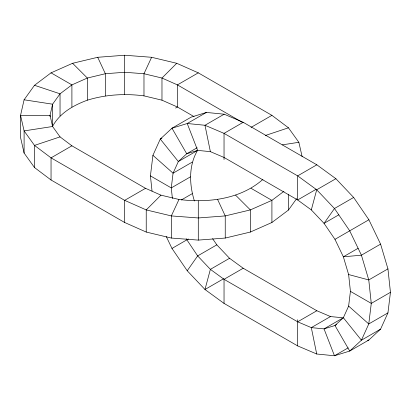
<?xml version="1.0" encoding="UTF-8"?>
<svg xmlns="http://www.w3.org/2000/svg" width="411" height="411" viewBox="0 0 411 411"><rect width="100%" height="100%" fill="white"/><g stroke="black" fill="none" stroke-linecap="round" stroke-linejoin="round"><path stroke-width="0.62" d="M152.039 191.089L150.416 175.877L152.923 155.322L160.28 139.067L171.978 128.217L191.146 117.145L206.394 112.439L224.154 114.196L243.204 122.303L316.83 164.806L335.885 178.708L353.64 197.45L368.888 219.762L380.586 244.124L387.943 268.876L390.45 292.324L387.943 312.879L380.586 329.134L368.888 339.989L349.715 351.056L334.467 355.762L316.711 354.005L297.656 345.898L224.036 303.395L204.981 289.498L187.226 270.751L171.978 248.439L166.265 236.541M194.418 201C189.266 184.611 188.51 165.674 197.511 150.467L178.338 161.538L173.067 173.19L171.269 187.919L172.404 198.503M186.183 238.796L197.655 255.914L210.381 269.349L224.036 279.31L297.656 321.813L311.312 327.624L324.038 328.882L334.97 325.512L343.355 317.734L348.626 306.082L350.424 291.353L348.626 274.543L343.355 256.808L334.97 239.346L324.038 223.353L311.312 209.918L297.656 199.962L224.036 157.454L210.381 151.649L197.655 150.385L186.728 153.76L178.338 161.538L160.28 139.067L161.919 138.117M302.121 156.612L298.859 142.298L288.455 127.8L271.912 115.347L198.287 72.845L176.725 63.289L151.613 57.288L124.667 55.238L97.72 57.288L72.608 63.289L51.046 72.845L34.498 85.293L24.1 99.791L20.55 115.347L20.55 137.485L24.1 153.046L34.498 167.539L51.046 179.992L124.667 222.495L146.229 232.051L171.341 238.056L198.287 240.101L225.238 238.056L250.345 232.051L271.912 222.495L288.455 210.047L296.629 198.657M311.312 209.918L316.711 189.774L335.885 178.708M151.613 57.288L143.978 73.733L143.978 95.871L161.975 100.176L177.434 107.024L194.038 116.611M262.912 179.396C240.265 199.386 207.93 203.106 178.975 199.469L171.341 215.919L171.341 238.056M187.226 270.751L197.655 255.914L216.823 244.848L229.549 258.283L243.204 268.244L316.83 310.747L330.485 316.557L343.211 317.816L324.038 328.882L334.467 355.762L348.163 347.855M143.978 95.871C125.016 93.354 105.684 94.556 87.358 100.176C73.523 105.288 59.836 112.933 52.587 126.336L52.587 104.199L60.042 93.806L71.904 84.887L87.358 78.039L105.355 73.733L124.667 72.269L143.978 73.733L161.975 78.039L177.434 84.887L242.197 122.278M176.725 63.289L161.975 78.039L161.975 100.176M178.975 199.469L160.978 195.163L146.229 209.913L146.229 232.051M283.944 191.305L271.912 200.357L250.345 209.913L225.238 215.919L198.287 217.964L171.341 215.919L146.229 209.913L124.667 200.357L51.046 157.855L34.498 145.407L24.1 130.909L20.55 115.347L50.044 115.347L52.587 104.199L24.1 99.791M160.978 195.163L145.525 188.315L71.904 145.813L51.046 157.855L51.046 179.992M198.287 72.845L177.434 84.887L177.434 107.024L175.636 108.062M206.394 112.439L187.226 123.506L171.978 128.217L186.728 153.76L197.131 147.749M224.154 114.196L204.981 125.268L187.226 123.506L197.655 150.385M243.204 122.303L224.036 133.37L204.981 125.268L210.381 151.649M145.525 188.315L124.667 200.357L124.667 222.495M251.054 127.389L271.912 115.347M192.24 162.119L173.067 173.19L152.923 155.322M190.442 176.853L171.269 187.919L150.416 175.877M181.287 199.982L192.24 193.658M171.978 248.439L188.366 238.976M316.83 164.806L297.656 175.877L224.036 133.37L224.036 159.53M316.28 189.209L297.656 199.962L297.656 175.877L316.711 189.774L334.467 208.516L349.715 230.833L361.418 255.19L368.77 279.942L371.277 303.395L368.77 323.945L361.418 340.205L349.715 351.056L334.97 325.512L336.609 324.562M229.549 258.283L210.381 269.349L204.981 289.498L223.605 278.745M353.64 197.45L334.467 208.516L324.038 223.353L338.828 214.814M243.204 268.244L224.036 279.31L224.036 303.395M334.97 239.346L368.888 219.762M358.14 248.27L343.355 256.808L361.418 255.19L380.586 244.124M387.943 268.876L368.77 279.942L348.626 274.543M297.656 321.813L316.83 310.747M330.485 316.557L311.312 327.624L316.711 354.005M390.45 292.324L371.277 303.395L350.424 291.353M387.943 312.879L368.77 323.945L348.626 306.082M380.586 329.134L361.418 340.205L343.355 317.734M71.904 145.813L60.042 136.889L34.498 145.407L34.498 167.539M265.347 135.502L288.455 127.8M367.665 340.365L368.888 339.989M60.042 136.889L52.587 126.501L24.1 130.909L24.1 153.046M282.398 144.842L298.859 142.298M34.498 85.293L60.042 93.806L60.042 115.943M51.046 72.845L71.904 84.887L71.904 107.024M251.054 188.315L271.912 200.357L271.912 222.495M235.601 195.163L250.345 209.913L250.345 232.051M72.608 63.289L87.358 78.039L87.358 100.176M212.595 238.657L216.823 244.848M217.604 199.469L225.238 215.919L225.238 238.056M97.72 57.288L105.355 73.733L105.355 95.871M52.587 126.501L50.044 115.347L50.044 116.616M297.656 319.737L297.656 345.898M288.455 194.233L288.455 210.047M198.287 200.938L198.287 240.101M124.667 55.238L124.667 94.402"/></g></svg>
